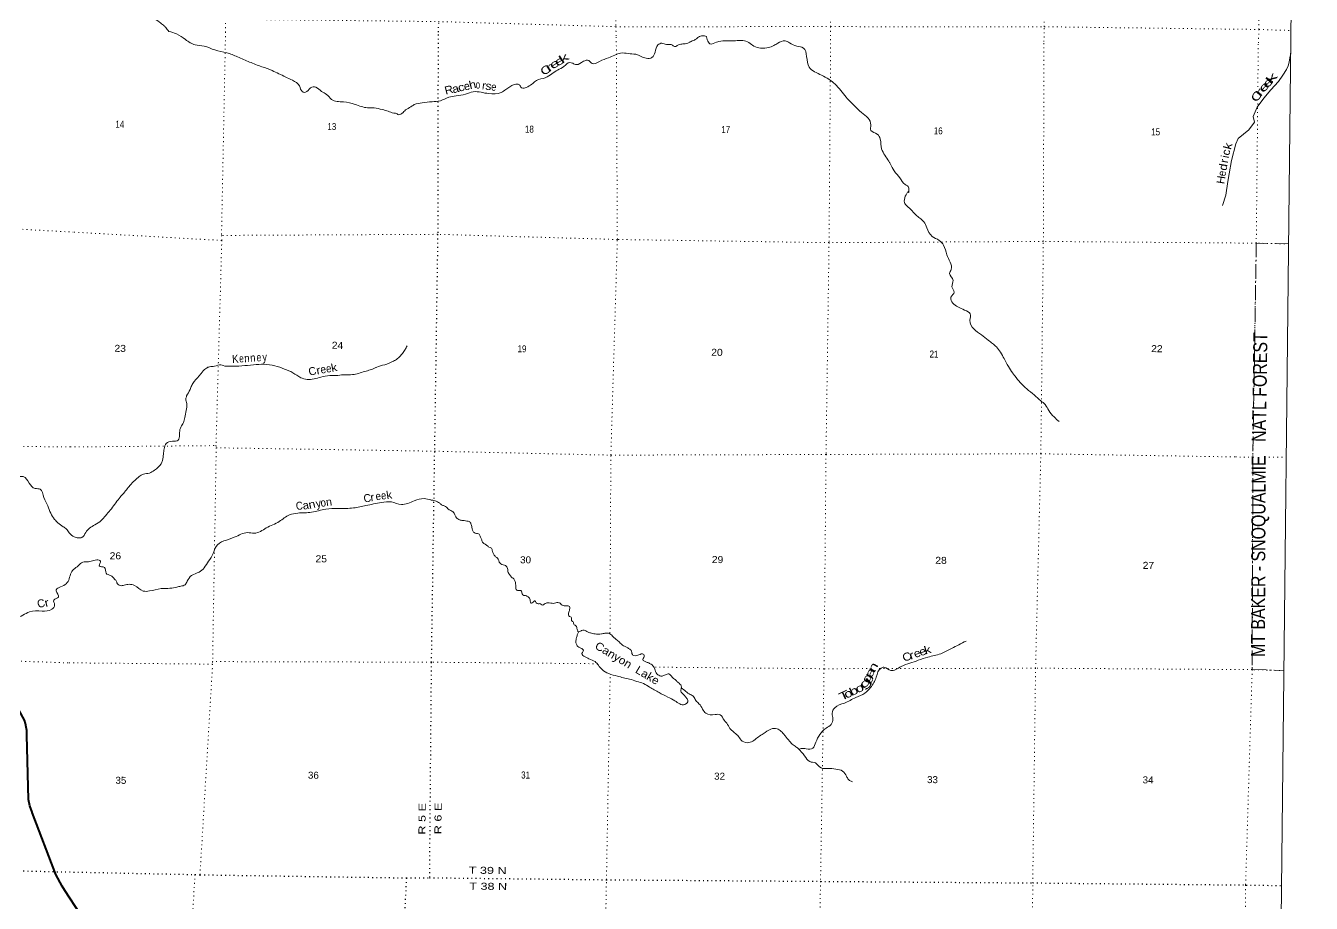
# Model space of a CAD drawing. Header units: feet. Extents: x -489137 to -242534, y 368785 to 558127.
# Drawn here: x -274691 to -242559, y 485399 to 507338 of the extents above; entities that cross this region are included whole.
import ezdxf
from ezdxf.enums import TextEntityAlignment as Align

# ---------------------------------------------------------------- set-up
doc = ezdxf.new("R2010")
doc.units = ezdxf.units.FT
doc.header["$LTSCALE"] = 70
doc.linetypes.add('DOT_DASHED', pattern=[7.7, 5, -1.2, 0.3, -1.2])
doc.linetypes.add('DOTTED', pattern=[1.5, 0.3, -1.2])
for name, color, linetype, lineweight in [('26', 7, 'Continuous', 40), ('39', 7, 'Continuous', 13), ('4', 7, 'Continuous', 13), ('44', 7, 'DOT_DASHED', 13), ('6', 7, 'DOTTED', 25), ('7', 7, 'DOTTED', 13)]:
    doc.layers.add(name, color=color, linetype=linetype, lineweight=lineweight)
doc.layers.add('41', color=7, linetype='Continuous')

msp = doc.modelspace()

# ---------------------------------------------------------------- linework, layer by layer
at = {"layer": '26'}
for points in [[(-273711.41, 485717.52), (-273776.76, 485824.55), (-273939.99, 486117.44), (-274529.84, 487670.07), (-274531.95, 487675.37), (-274585.18, 487833.24), (-274621.61, 487995.81), (-274664.58, 489601.41), (-274663.14, 489630.09), (-274664.85, 489717.83), (-274675.72, 489804.9), (-274695.64, 489890.36), (-274724.37, 489973.27), (-274761.62, 490052.72), (-275242.84, 490949.41), (-275258.66, 490990.84), (-275390.99, 491283.67), (-275553.19, 491561.06), (-275743.51, 491819.98), (-275959.84, 492057.58), (-275979.1, 492080.57)], [(-273270.42, 481059.79), (-273277.59, 481060.94), (-273286.06, 481063.15), (-273294.26, 481066.23), (-273302.09, 481070.15), (-273309.47, 481074.86), (-273316.31, 481080.32), (-273322.55, 481086.47), (-273328.11, 481093.24), (-273332.93, 481100.55), (-273336.96, 481108.32), (-273340.16, 481116.47), (-273342.48, 481124.92), (-273343.91, 481133.55), (-273344.43, 481142.3), (-273344.04, 481151.04), (-273275.77, 484908.85), (-273276.55, 484949.93), (-273281.79, 484993.02), (-273291.5, 485035.32), (-273305.58, 485076.37), (-273323.87, 485115.73), (-273711.41, 485717.52)]]:
    msp.add_lwpolyline(points, dxfattribs=at)
at = {"layer": '39'}
msp.add_lwpolyline([(-244779.39, 502843.71), (-244697.55, 503101.73), (-244640.97, 503447.01), (-244612.52, 503632.8), (-244554.03, 503967.95), (-244444.1, 504381.41), (-244383.91, 504516.27), (-244120.69, 504731.79), (-243978.97, 504926.42), (-244009.64, 505068.37), (-243909.95, 505297.86), (-243747.6, 505528.67), (-243571.43, 505731.01), (-243374.94, 505943.23), (-243270.02, 506101.87), (-243177.39, 506246.48), (-243133.89, 506337.02), (-243114.68, 506423.79), (-243095.19, 506534.83), (-243073.76, 506639.78), (-243065.72, 506677.71)], dxfattribs=at)
for points in [[(-273420.81, 509006.39), (-273381.22, 508941.31), (-273254.03, 508801.98), (-273122.66, 508672.71), (-272947.04, 508530.68), (-272791.36, 508405.12), (-272621.22, 508301.61), (-272431.03, 508187.71), (-272264.84, 508090.32), (-272137.04, 507991.45), (-272080.3, 507869.27), (-271931.98, 507792.37), (-271833.84, 507736.39), (-271683.56, 507655.41), (-271511.43, 507549.85), (-271347.65, 507426.2), (-271245.8, 507347.91), (-271192.1, 507292.54), (-271111.86, 507195.81)], [(-271115.57, 507197.19), (-270921.77, 507134.5), (-270701.14, 506992.44), (-270456.14, 506860.22), (-270234.23, 506827.39), (-269962.54, 506731.28), (-269662.22, 506663.18), (-269394.67, 506559.03), (-269097.08, 506430.27), (-268791.28, 506313.55), (-268527.69, 506215.51), (-268202.15, 506058.12), (-268023.29, 505973.17), (-267851.13, 505833.68), (-267774, 505689.19), (-267695.37, 505674.14), (-267574.85, 505784.05), (-267439.28, 505798.71), (-267297, 505695.97), (-267172.57, 505621.75), (-267048.74, 505496.96), (-266750.4, 505432.92), (-266458.1, 505370.98), (-266145.85, 505286.55), (-265984.18, 505286.76), (-265780.61, 505239.97), (-265631.51, 505201.88), (-265490.59, 505155.8), (-265405.94, 505136.64), (-265387.94, 505120.26), (-265286.61, 505145.42), (-265194.66, 505231.37), (-265068.46, 505308.85), (-264978.89, 505364.48), (-264780.34, 505406.76), (-264535.45, 505438.4), (-264327.02, 505462.36), (-264117.85, 505549.02), (-263935.57, 505583.38), (-263700.61, 505629.29), (-263503.9, 505687.77), (-263310.06, 505673.46), (-263118.46, 505640.96), (-262806.88, 505671.85), (-262688.81, 505745.38), (-262479.26, 505864.4), (-262351.99, 505860.95), (-262300.3, 505787.54), (-262144.38, 505814.11), (-262012.05, 505897.59), (-261926.33, 505969.45), (-261705.25, 506037.77), (-261538.38, 506137.04), (-261399.89, 506228.54), (-261237.12, 506321.79), (-261090.5, 506417.25), (-261019.99, 506398.25), (-260929.45, 506364.87), (-260750.64, 506447.82), (-260619.04, 506468.6), (-260535.07, 506390.78), (-260346.49, 506445.31), (-260125.15, 506535.88), (-259964.74, 506600.83), (-259820.64, 506653.83), (-259632.82, 506643.63), (-259445.11, 506623.32), (-259354.49, 506596), (-259322.38, 506577.44), (-259181.5, 506527.3), (-259037.87, 506539.85), (-258961.45, 506680.6), (-258890.66, 506857.82), (-258791.13, 506901.21), (-258678.31, 506871.62), (-258524.96, 506851.69), (-258452.64, 506814.47), (-258444.51, 506818.42), (-258373.29, 506860.1), (-258320.59, 506873.67), (-258209.27, 506888.61), (-258142.44, 506899.99), (-258079.43, 506931.65), (-257977.83, 506979.06)], [(-257898.52, 507039.79), (-257852.51, 507068.85), (-257804.08, 507082.17), (-257787.13, 507080.95), (-257752.01, 507083.38), (-257724.16, 507083.38), (-257675.73, 507068.85), (-257670.79, 507036.54)], [(-257977.83, 506979.06), (-257955.02, 506993.91), (-257924.7, 507011.91), (-257906.7, 507025.17), (-257898.52, 507039.79)], [(-257654.39, 506987.57), (-257661.32, 507005.28), (-257667, 507024.23), (-257670.79, 507036.54)], [(-257654.39, 506987.57), (-257588.91, 506883.66), (-257422.68, 506928.32), (-257363.87, 506945.87), (-257173.72, 506961.94), (-256951.4, 506963.49), (-256765.41, 506969.49), (-256618.47, 506919.29), (-256488.2, 506826.8), (-256323.03, 506780.44), (-256120.78, 506794.36), (-255994.93, 506841.49), (-255891.12, 506905.06), (-255712.67, 506957.68), (-255600.06, 506909.88), (-255415.13, 506824.87), (-255253.98, 506780.58), (-255171.58, 506569.27), (-255106.03, 506299.49), (-254799.15, 506101.84), (-254462.27, 505877.56), (-254181.18, 505548.71), (-253981.53, 505340.14), (-253799.65, 505168.17), (-253637.61, 505026.77), (-253566.86, 504856.05), (-253564.41, 504720.49), (-253405.87, 504625.65), (-253332.5, 504505.48), (-253297.03, 504256.26), (-253215.98, 504101.61), (-253120.75, 503950.84), (-253087.08, 503891.8), (-252982.15, 503706.54), (-252842.74, 503531), (-252711.25, 503369.71), (-252617.37, 503275.61), (-252622.65, 503170.47), (-252622.6, 503174.52), (-252729.78, 502995.68), (-252696.92, 502867.87), (-252565.01, 502742.99), (-252445.31, 502610.16), (-252245.24, 502437.99), (-252168.21, 502285.4), (-252037.34, 502071.53), (-251860.66, 501972.44), (-251748.93, 501849.81), (-251668.83, 501614.26), (-251584.13, 501427.2), (-251559.99, 501244.86), (-251599.57, 501144.16), (-251512.67, 500971.24), (-251538.84, 500807.68), (-251485.8, 500677.61), (-251566.12, 500549.05), (-251519.35, 500400.85), (-251397.12, 500312.49), (-251222.29, 500227.59), (-251081.94, 500132.96), (-251091.87, 499975.29), (-250993.38, 499757.73), (-250805.12, 499611.99), (-250630.91, 499474.5), (-250426.75, 499306.33), (-250325.24, 499173.7), (-250236.16, 499014.91), (-250129.3, 498821.53), (-250022.13, 498654.45), (-249970.42, 498583.07), (-249834.97, 498415.67), (-249669.08, 498258.04), (-249484.94, 498106.28), (-249318.91, 497960.79), (-249208.89, 497864.47), (-249121.66, 497719.87), (-248986.15, 497556.51), (-248862.23, 497439.81)], [(-278478.39, 498764.01), (-278381.67, 498821.87), (-278266.43, 498823.43), (-278165.11, 498835.41), (-278066.57, 498904.11), (-277922.85, 499004.22), (-277788.53, 499045.84), (-277574.81, 499023.02), (-277334.37, 499019.86), (-277201.72, 498986.65), (-277109.53, 498861.22), (-276804.67, 498846.56), (-276592.3, 498763.06), (-276429.86, 498524.83), (-276279.95, 498359.71), (-276090.49, 498155.3), (-275926.16, 498002.01), (-275805.23, 497896.2), (-275598.9, 497632.74), (-275458.41, 497498.18), (-275309.52, 497377.61), (-275275.42, 497184.64), (-275289.81, 496992.71), (-275249.48, 496807.7), (-275220.68, 496649.24), (-275170.52, 496451.88), (-275059, 496196.53), (-274924.25, 496076.26), (-274752.72, 496064.47), (-274604.68, 495905.46), (-274456.16, 495768.71), (-274329.16, 495753.83), (-274238.96, 495539.41), (-274136.45, 495332.82), (-274065.72, 495151.2), (-273968.1, 494997.33), (-273889.15, 494912.67), (-273751.93, 494812.58), (-273674.41, 494754.25), (-273601.26, 494656.81)], [(-273601.71, 494657.03), (-273478.01, 494556.39), (-273377.22, 494535.02), (-273286.17, 494544.12), (-273189.71, 494670.48), (-273099.52, 494778.7), (-272961.17, 494858.07), (-272806.33, 494965.57), (-272697.79, 495087.74), (-272576.91, 495227.99), (-272355.23, 495520.85), (-272174.9, 495733.25), (-272084.64, 495847.55), (-271965.98, 495971.63), (-271851.66, 496069.47), (-271747.9, 496129), (-271600.11, 496151.61), (-271473.91, 496229.09), (-271306.37, 496385), (-271275.07, 496469.61), (-271246.93, 496629.1), (-271231.27, 496758.39), (-271181.18, 496893.36), (-271024.91, 496950.27), (-270879.07, 496978.98), (-270852.16, 497033.3), (-270844.49, 497170.77), (-270812.59, 497305.95), (-270750.69, 497414.49), (-270716.89, 497539.53), (-270682.46, 497719.18), (-270664.28, 497890.93), (-270689.22, 498004.49), (-270668.09, 498083.15), (-270581.35, 498241.98), (-270541.75, 498344.71), (-270481.97, 498445.18), (-270312.05, 498631.41), (-270262.75, 498699.63), (-270174.94, 498777.54), (-270093.71, 498811.02), (-269976.35, 498823.86), (-269810.21, 498860.43), (-269753.85, 498841.59), (-269586.33, 498823.53), (-268997.83, 498859.4), (-268728.85, 498876.61), (-268462.58, 498835.19), (-268223.03, 498755.63), (-268011.93, 498662.22), (-267815.33, 498538.64), (-267658.2, 498496.42), (-267311.98, 498551.2), (-267093.24, 498593.25), (-266939.67, 498591.52), (-266747.45, 498611.62), (-266521.07, 498615.14), (-266221.07, 498692.69), (-265941.04, 498790.69), (-265918.67, 498802.58), (-265717.92, 498861.01), (-265500.65, 498949.6), (-265398.84, 499015.22), (-265302.71, 499113.26), (-265274.01, 499147.33), (-265210.28, 499239.67), (-265160.63, 499338.23)], [(-273615.36, 493472.77), (-273493.55, 493747.39), (-273379.33, 493837.14), (-273265.11, 493926.89), (-273194.32, 493932.17), (-273052.66, 493948.78), (-272914.85, 493981.62), (-272824.23, 493954.31), (-272851.9, 493835.27), (-272723.06, 493793.36), (-272680.26, 493651.28), (-272567.79, 493591.35), (-272467.8, 493501.22), (-272421.99, 493444.06), (-272412.32, 493407.54), (-272330.23, 493341.89), (-272233.12, 493350.91), (-272101.5, 493373.71), (-271970.49, 493343.92), (-271753.85, 493205.95), (-271598.24, 493206.23), (-271308.56, 493265.68), (-271086.15, 493275.32), (-270914.04, 493303.74), (-270816.79, 493324.9), (-270707.2, 493364.12), (-270653.65, 493450.51), (-270544.87, 493592.91), (-270357.96, 493677.8), (-270231.4, 493785.62), (-270124.41, 493948.27), (-270002.87, 494145.15), (-269932.15, 494316.31), (-269476.76, 494547.88), (-269145.98, 494665.54), (-268980.43, 494651.54), (-268677.8, 494781.66), (-268354.58, 494943.91), (-268095.99, 495108.9), (-267887.32, 495153.09), (-267545.53, 495175.55), (-267193, 495252.51), (-266883.61, 495269.26), (-266497.45, 495283.13), (-266187.54, 495344.39), (-265802.75, 495414.92), (-265549.93, 495432.31), (-265302.11, 495368.84), (-264979.69, 495462.32), (-264732.52, 495516.18), (-264562.33, 495485.4)], [(-264569.32, 495473.89), (-264540.98, 495477.62), (-264486.55, 495466.89), (-264428.16, 495448.03), (-264396, 495433.51), (-264349.83, 495406.7), (-264323.85, 495382.13), (-264265.65, 495347.09), (-264229.45, 495332.52), (-264175.25, 495301.57), (-264137.33, 495260.68), (-264065.06, 495219.41), (-263978.98, 495149.67), (-263951.54, 495076.53), (-263887.69, 495007.04), (-263847.56, 494982.31), (-263766.88, 494969.27), (-263734.6, 494964.86), (-263664.02, 494951.93), (-263603.52, 494941.14), (-263561.7, 494888.07), (-263540.52, 494798.83), (-263525.16, 494729.87), (-263481.44, 494666.67), (-263421.08, 494643.74), (-263374.65, 494639.18), (-263332.98, 494573.97), (-263301.45, 494504.84), (-263270.07, 494423.57), (-263141.84, 494329.08), (-263111.82, 494304.47), (-263049.51, 494275.45), (-263024.12, 494200.31), (-262998.56, 494139.34), (-262960.9, 494076.21), (-262898.81, 494028.98), (-262835.67, 493898.81), (-262793.57, 493870.01), (-262723.06, 493851.01), (-262680.86, 493830.31), (-262643.49, 493742.91), (-262640.09, 493688.25), (-262588.5, 493606.75), (-262548.73, 493551.69), (-262508.65, 493522.92), (-262462.91, 493459.69), (-262445.62, 493382.63), (-262436.89, 493265.2), (-262419.11, 493230.61), (-262382.9, 493216.05), (-262314.16, 493219.32), (-262278.8, 493131.94), (-262238.79, 493097.1), (-262218.61, 493094.85), (-262174.3, 493082.21), (-262150.19, 493069.81), (-262114.11, 493045.13), (-262078.73, 492959.77), (-262063.25, 492900.93), (-262028.79, 492910.66), (-261969.57, 492962.59), (-261931.8, 492909.57), (-261883.61, 492882.73), (-261836.66, 492891.22)], [(-276061.93, 492188.23), (-275899.74, 492305.18), (-275572.9, 492551.07), (-275282.97, 492682.42), (-274926.19, 492549.27), (-274599.81, 492683.88), (-274282.02, 492705.36), (-274040.54, 492748.72), (-273967.4, 492856.41), (-273988.88, 492980.31), (-273870, 493054.65), (-273933.23, 493209.8), (-273707.45, 493364.79), (-273615.19, 493473.01)], [(-261836.66, 492891.22), (-261812.98, 492873.84), (-261768.77, 492853.12), (-261732.16, 492872.94), (-261685.33, 492902.75), (-261646.84, 492910.41), (-261566.06, 492905.46), (-261503.52, 492896.67), (-261438.67, 492912.12), (-261392.15, 492915.65), (-261345.77, 492907.03), (-261325.73, 492892.65), (-261283.75, 492853.74), (-261235.42, 492839.04), (-261158.66, 492836.15), (-261114.28, 492829.59), (-261094.47, 492794.97), (-261097.11, 492742.41), (-261109.71, 492702.09), (-261124.42, 492653.71), (-261126.94, 492611.25), (-261099.17, 492566.44), (-261058.9, 492553.85), (-261045.25, 492511.21), (-261049.65, 492480.92), (-261035.84, 492452.44), (-261011.78, 492435.99), (-260996.04, 492399.4), (-260980.35, 492358.77), (-260940.17, 492338.09), (-260926.29, 492315.68), (-260912.67, 492271.02), (-260897, 492228.36), (-260889.42, 492185.8)], [(-260871.25, 492183.57), (-260824.52, 492205.3), (-260798.11, 492217.14), (-260733.35, 492224.5), (-260646.92, 492185.1), (-260576.5, 492158.01), (-260457.55, 492134.42), (-260386.9, 492127.56), (-260301.96, 492132.67), (-260214.89, 492147.88), (-260125.95, 492148.91), (-260065.67, 492119.91), (-259983.77, 492038.07), (-259911.69, 491980.62), (-259829.75, 491902.83), (-259749.66, 491839.22), (-259695.38, 491814.34), (-259621.12, 491771.02), (-259561.05, 491723.82), (-259525.91, 491618.23), (-259495.88, 491593.62), (-259423.14, 491592.8), (-259362.33, 491608.3), (-259309.51, 491631.99), (-259245.02, 491617.1), (-259243.9, 491540.22), (-259268.69, 491493.97), (-259226.78, 491449), (-259160.41, 491421.95), (-259079.98, 491386.66), (-258997.92, 491318.98), (-258960.62, 491225.51), (-258891.2, 491113.47), (-258786.51, 491079.93), (-258701.26, 491111.34), (-258616.14, 491132.63), (-258552.14, 491075.27), (-258516.19, 491038.46), (-258438.15, 490972.85), (-258386.21, 490921.69), (-258304.38, 490833.79), (-258305.09, 490773.11), (-258316.05, 490700.41), (-258254.28, 490624.86), (-258208.43, 490571.75), (-258160.67, 490508.51), (-258145.4, 490431.47), (-258212.79, 490371.53), (-258344.04, 490381.1), (-258466.37, 490461.37), (-258641.1, 490554.36), (-258858.04, 490666.03), (-259098.93, 490804.27), (-259249.48, 490890.93), (-259418.57, 490947.44), (-259597.79, 491002.05), (-259750.98, 491036.14), (-259902.05, 491078.29), (-260119.59, 491139.4), (-260282.1, 491240.35), (-260375.81, 491348.61), (-260461.61, 491442.63), (-260612.38, 491511.08), (-260738.89, 491579.26), (-260784.92, 491618.21), (-260778.24, 491670.73), (-260753.35, 491725.07), (-260777.27, 491753.66), (-260847.54, 491792.88), (-260919.55, 491856.4), (-260940.9, 491931.49), (-260923.45, 492040.53), (-260896.16, 492127.21), (-260863.08, 492191.57)], [(-255363.31, 489243.36), (-255309.6, 489266.79), (-255180.35, 489259.27), (-255020.49, 489277.71), (-254939.95, 489424.48), (-254842.69, 489619.61), (-254687.25, 489777.67), (-254558.83, 489871.31), (-254514.84, 490004.33), (-254535.38, 490148.19), (-254467.04, 490289.02), (-254229.23, 490405.7), (-253942.69, 490542.07), (-253715.06, 490652.8), (-253573.97, 490792.82), (-253433.52, 491052.2), (-253311.62, 491279.42), (-253238.64, 491298.83), (-253069.81, 491220.06), (-252807.94, 491320.29), (-252590.72, 491404.83), (-252385.81, 491473.34), (-252140.34, 491553.52), (-251822.06, 491638.95), (-251549.76, 491767.39), (-251187.84, 491955.5)], [(-258306.99, 490783.24), (-258190.79, 490696.98), (-258080.56, 490618.87), (-257998.31, 490567.37), (-257940.87, 490467.6), (-257862.99, 490387.84), (-257773.6, 490255.34), (-257691.99, 490149.24), (-257455.91, 490118.26), (-257334.72, 490112.86), (-257229.28, 489970.07), (-257169.45, 489902.64), (-257088.19, 489766.19), (-257044.26, 489721.2), (-256976.22, 489663.79), (-256872.28, 489565.52), (-256782.64, 489455.28), (-256613.35, 489414.94), (-256379.28, 489557.97), (-256255.07, 489637.49), (-256063.74, 489754.69), (-255912.07, 489763.1), (-255861.89, 489734.22), (-255765.82, 489654.25), (-255710.05, 489584.84), (-255598.48, 489448.05), (-255512.64, 489358.08), (-255460.48, 489325.13), (-255382.37, 489265.59), (-255222.85, 489081.73), (-255091.12, 488940.67), (-254954.1, 488906.77), (-254812.08, 488781.78), (-254642.49, 488767.74), (-254442.59, 488753.35), (-254275.45, 488702.93), (-254175.89, 488576.39), (-254122.33, 488490.83), (-254100.32, 488472.37), (-254021.89, 488439.12)], [(-273807.37, 477968.54), (-273825.49, 478028.91), (-273880.87, 478173.77), (-273933.59, 478346.91), (-273971.11, 478477.22), (-273929.56, 478617.98), (-273924.74, 478743.33), (-274034.8, 478883.3), (-274144.54, 479037.44), (-274219.58, 479207.01), (-274270.2, 479293.09), (-274195.63, 479374.44), (-274152.74, 479484.81), (-274168.48, 479594.43), (-274231.59, 479664.59), (-274363.75, 479720.05), (-274524.41, 479766.01), (-274824.63, 479897.94), (-274975.28, 479939.63), (-275145.03, 480121.36), (-275230.71, 480266.88), (-275235.27, 480424.82), (-275161.32, 480568.92), (-275028.91, 480705.69), (-274909.53, 480802.27), (-274839.41, 480865.51), (-274783.42, 480929.05), (-274788.47, 481064.74), (-274810.23, 481176.5), (-274839.13, 481239.86), (-274841.58, 481039.58), (-274932.96, 480839.2), (-274968.69, 480868.3), (-274989.77, 481010.4), (-275007.25, 481223.25), (-275036.1, 481379.68), (-275084.68, 481647.84), (-275041.43, 481774.39), (-274991.18, 481943.28), (-274975.66, 482185.77), (-275010.11, 482362.56), (-275094.09, 482493.88), (-275217.88, 482652.36), (-275291.53, 482793.57), (-275324.64, 482939.98), (-275426.13, 483010.97), (-275576.46, 483066.82), (-275708.12, 483144.53), (-275743.89, 483262.67), (-275797.74, 483385.24), (-275842.2, 483566.29), (-275915.39, 483818.79), (-275938.37, 483875.95), (-276033.66, 483952.87), (-276180.98, 484053.18), (-276278.83, 484196.93), (-276352.1, 484445.38), (-276389.65, 484664.74), (-276381.86, 484832.52), (-276363.07, 485040.54), (-276303.16, 485188.99), (-276236.35, 485284.68), (-276108.53, 485397.27), (-276079.02, 485542.33), (-276072.09, 485671.68), (-276138.64, 485859.28), (-276179.06, 486040.25), (-276230.4, 486185.03), (-276276.58, 486289.22), (-276245.68, 486405.92), (-276207.78, 486473.91), (-276142.01, 486523.08), (-276038.31, 486551.19), (-275952.11, 486610.04), (-275855.53, 486680.81), (-275800.8, 486778.78), (-275853.89, 486935.74), (-275916, 487050.4), (-275917.11, 487181.95), (-275849.66, 487305.95), (-275896.51, 487470.87), (-275887.74, 487592.09), (-275832.45, 487805.4), (-275850.5, 488083.01), (-275763.62, 488263.26), (-275597.04, 488482.26), (-275549.33, 488717.98), (-275412.4, 488785.85), (-275310.03, 488935.41), (-275240.69, 489144.36), (-275280.04, 489282.81), (-275515.72, 489318.25), (-275758.98, 489376.1), (-275965.02, 489471.61), (-276119.84, 489598.38), (-276249.29, 489684.14), (-276463.31, 489874.92)]]:
    msp.add_spline(points, degree=3, dxfattribs=at)
at = {"layer": '4'}
msp.add_lwpolyline([(-242558.54, 553372.83), (-244583.22, 368785.28), (-275154.66, 369142.74), (-305725.57, 369542.24), (-336295.9, 369983.8), (-366865.58, 370467.41), (-397434.59, 370993.07), (-428002.84, 371560.78), (-458570.27, 372170.54), (-489136.84, 372822.34), (-485065.03, 557803.58)], dxfattribs=at)
msp.add_lwpolyline([(-242558.54, 553372.83), (-244583.22, 368785.28), (-275154.66, 369142.74), (-305725.57, 369542.24), (-336295.9, 369983.8), (-366865.58, 370467.41), (-397434.59, 370993.07), (-428002.84, 371560.78), (-458570.27, 372170.54), (-489136.84, 372822.34), (-485065.03, 557803.58)], dxfattribs=at)
at = {"layer": '44'}
msp.add_lwpolyline([(-243118.54, 501882.31), (-243933.57, 501901.65), (-244018.49, 496549.97), (-244036.24, 491240.01), (-243235.87, 491220.15)], dxfattribs=at)
at = {"layer": '6'}
for points in [[(-264104.06, 519395.43), (-264117.47, 518725.09), (-264247.55, 512967.92), (-264233.99, 512763.47), (-264383.28, 507116.21)], [(-264383.28, 507116.21), (-264394.42, 502123.28), (-264476.23, 496692.67), (-264556.11, 491425.89), (-264602.72, 486043.66)], [(-276097.4, 486220.88), (-275896.22, 486216.27), (-275592.8, 486227.94), (-273705.63, 486184.67)], [(-273705.63, 486184.67), (-270460.67, 486117.29), (-270335.44, 486111.84), (-265175.02, 486033.67), (-264600.86, 486038.19), (-260175.9, 485987.66), (-254825.07, 485947.82), (-249520.72, 485908.49), (-244186.4, 485855.56), (-243295.05, 485842.76)], [(-265175.02, 486033.67), (-265433.57, 481213.95), (-265493.56, 475920.65), (-265490.17, 475692.02), (-265620.26, 470986.25)]]:
    msp.add_lwpolyline(points, dxfattribs=at)
at = {"layer": '7'}
for p, q in [((-243883.11, 506880.35), (-243894.66, 505753.11)), ((-269789.96, 501969.43), (-273507.63, 502177.66)), ((-273574.13, 496806.16), (-274926.11, 496823.13)), ((-243617.43, 496550.15), (-243177.21, 496550.34)), ((-270019.12, 491377.99), (-273640.94, 491410.28))]:
    msp.add_line(p, q, dxfattribs=at)
for points in [[(-269497.18, 518489.91), (-269600.83, 512938.54), (-269700.47, 507508.69), (-269696.61, 507180.46)], [(-259786.98, 518572.46), (-259849.58, 512719.42), (-259942.84, 507313.76), (-259929.91, 507063.37)], [(-243752.48, 518258.38), (-243852.7, 512624.24), (-243868.86, 507243.96), (-243883.11, 506880.35)], [(-254523.36, 513175.71), (-254529.43, 512686.49), (-254573.76, 507314.64), (-254571.78, 507000.95)], [(-249239.72, 506940.15), (-249233.02, 507311.8), (-249170.76, 512663.21), (-249165.49, 513157.98)], [(-273441.59, 507581.37), (-269724.81, 507500.89), (-264374.69, 507441.31), (-259942.84, 507313.76), (-254573.76, 507314.64), (-249233.02, 507311.8), (-243868.86, 507243.96), (-243044.73, 507217.98)], [(-269696.61, 507180.46), (-269796.57, 502094.92), (-269789.96, 501969.43), (-269934.91, 496840.94), (-269929.49, 496786.26), (-270019.44, 491440.85), (-270019.12, 491377.99), (-270335.44, 486111.84)], [(-260087.29, 492135.81), (-260087.47, 492156.56), (-260065.7, 496602.69), (-259903.52, 501993.96), (-259929.91, 507063.37)], [(-254571.78, 507000.95), (-254611.76, 501914.32), (-254687.94, 496619.18), (-254736.54, 491263.05), (-254825.07, 485947.82), (-254911.15, 481014.89), (-254946.7, 475737.5)], [(-249682.06, 465129.12), (-249652.74, 470325.43), (-249650.45, 475696.25), (-249547.96, 480995.14), (-249520.72, 485908.49), (-249449.75, 491276.52), (-249318.26, 496635.77), (-249256.06, 501945.22), (-249239.72, 506940.15)], [(-243898.33, 505389.35), (-243933.57, 501901.65), (-244018.49, 496549.97), (-244036.24, 491240.01), (-244200.34, 485856.85), (-244221.67, 480931.29), (-244330.24, 475630.45), (-244344.87, 470241.56), (-244415.34, 464916.02), (-244420.6, 464345.13)], [(-278670.79, 502315.67), (-275192.16, 502272.04), (-273507.63, 502177.66)], [(-243118.53, 501883.12), (-243933.57, 501901.65), (-249256.06, 501945.22), (-254611.76, 501914.32), (-259903.52, 501993.96), (-264394.42, 502123.28), (-269796.57, 502094.92)], [(-273574.13, 496806.16), (-269934.91, 496840.94), (-269934.22, 496840.92)], [(-269929.49, 496786.26), (-264471.95, 496701), (-260065.7, 496602.69), (-254687.94, 496619.18), (-249318.26, 496635.77), (-244451.47, 496556.98)], [(-244451.47, 496556.98), (-244018.49, 496549.97), (-243985.64, 496549.98)], [(-277917.9, 491542.93), (-275437.33, 491471.63), (-273640.94, 491410.28)], [(-260388.12, 491386.84), (-260395.57, 491387.27), (-264556.11, 491425.89), (-270019.44, 491440.85), (-270011.81, 491438.58)], [(-260347.85, 469239.28), (-260343.78, 470449.51), (-260301.5, 475783.46), (-260265.81, 481072.99), (-260175.9, 485987.66), (-260082.03, 491137.02)], [(-253661.98, 491265.79), (-254736.54, 491263.05), (-258931.43, 491302.05), (-258986.95, 491305.28)], [(-243235.91, 491216.56), (-244036.24, 491240.01), (-249449.75, 491276.52), (-253381.04, 491266.5)], [(-270460.67, 486117.29), (-270754.34, 481059.26), (-270796.65, 475895.23), (-270808.64, 475104.26)]]:
    msp.add_lwpolyline(points, dxfattribs=at)

# ---------------------------------------------------------------- texts
at = {"layer": '41'}
for s, rotation, width, p in [('e', 33.516, 1.6, (-261523.23, 506236.56)), ('e', 30.362, 1.5, (-261404.51, 506312.46)), ('k', 33.853, 1.8, (-261284.95, 506380.42)), ('C', 31.464, 1.35, (-261754.63, 506080.31)), ('r', 33.817, 1.8, (-261617.42, 506167.87)), ('k', 48.532, 2.15, (-243573.66, 505852.4)), ('r', 49.882, 2.05, (-243838.53, 505538.01)), ('e', 48.955, 1.85, (-243757.8, 505643.51)), ('e', 47.206, 1.95, (-243666.22, 505749.36)), ('C', 54.877, 1.45, (-243926.47, 505404.73)), ('C', 10.761, 0.95, (-266225.67, 495412.92)), ('r', 10.314, 1.05, (-266059.45, 495445.58)), ('e', 8.603, 0.9, (-265932.67, 495471.19)), ('e', 6.762, 0.85, (-265797.55, 495488.67)), ('k', 8.651, 1.05, (-265663.03, 495498.65)), ('C', 8.55, 0.9, (-267923.53, 495225.8)), ('a', 10.219, 1.05, (-267752.27, 495239.68)), ('n', 13.377, 1.15, (-267599.37, 495255.84)), ('o', 7.48, 0.9, (-267309.55, 495308.49)), ('Canyon  Lake', 329.156, 1.1, (-260484.96, 491780.65)), ('C', 21.363, 1.15, (-252735.03, 491429.78)), ('r', 19.537, 1.35, (-252576.16, 491484.67)), ('e', 18.081, 1.15, (-252461.65, 491529.81)), ('e', 18.11, 1.15, (-252324.05, 491574.93)), ('k', 15.883, 1.25, (-252203.26, 491617.86)), ('n', 61.888, 1.55, (-253480.42, 491153.66)), ('g', 42.204, 2.05, (-253758.08, 490737.85)), ('g', 61.216, 1.55, (-253632.89, 490882.54)), ('a', 61.724, 1.55, (-253552.19, 491020.73)), ('T', 25.359, 1.55, (-254310.59, 490451.75)), ('o', 25.45, 1.35, (-254184.09, 490510.24)), ('b', 25.545, 1.4, (-254046.59, 490575.68)), ('o', 26.078, 1.35, (-253897.84, 490646.82))]:
    msp.add_text(s, height=200, rotation=rotation, dxfattribs=dict(at, width=width)).set_placement(p)
for s, rotation, width, p in [('R', 14.149, 1.1, (-264091.23, 505639.45)), ('a', 14.671, 1.15, (-263924.72, 505668.97)), ('c', 15, 1.2, (-263781.8, 505704.55)), ('h', 14.022, 1.15, (-263500.05, 505768.45)), ('o', 2.171, 0.75, (-263385.32, 505766.54)), ('s', 350.478, 1.15, (-263137.65, 505734.03)), ('e', 354.54, 0.85, (-262999.66, 505712.26)), ('k', 75.111, 1.2, (-244548.11, 504304.25)), ('c', 79.111, 1.1, (-244593.24, 504154.54)), ('d', 80.101, 1.15, (-244665.99, 503787.98)), ('r', 80.101, 1.05, (-244640.54, 503940.34)), ('H', 80.694, 1.05, (-244718.33, 503469.61)), ('e', 81.294, 0.9, (-244693.7, 503631.19)), ('K', 3.435, 0.9, (-269446.81, 498912.05)), ('e', 3.435, 0.8, (-269292.76, 498921.3)), ('n', 3.541, 0.9, (-269157.2, 498927.79)), ('n', 3.541, 0.9, (-269009.46, 498939.11)), ('e', 3.693, 0.8, (-268858.63, 498948.12)), ('y', 3.628, 0.85, (-268712.35, 498956.3)), ('r', 11.931, 1.1, (-267359.1, 498626.86)), ('e', 10.37, 0.95, (-267239.17, 498651.27)), ('e', 7.393, 0.9, (-267105.91, 498671.12)), ('k', 11.048, 1.1, (-266966.52, 498694.02)), ('r', 14.431, 1.2, (-274142.53, 492817.91))]:
    msp.add_text(s, height=200, rotation=rotation, dxfattribs=dict(at, width=width)).set_placement(p, align=Align.CENTER)
for s, rotation, p in [('e', 11.112, (-263647.51, 505731.92)), ('r', 352.188, (-263249.26, 505747.78)), ('i', 79.111, (-244618.56, 504046.7)), ('C', 14.047, (-267502.29, 498606.02)), ('C', 14.431, (-274282.86, 492799.92))]:
    msp.add_text(s, height=200, rotation=rotation, dxfattribs=at).set_placement(p, align=Align.CENTER)
for s, rotation, p in [('n', 8.734, (-267171.51, 495324.69)), ('y', 10.829, (-267422.89, 495288.46))]:
    msp.add_text(s, height=200, rotation=rotation, dxfattribs=at).set_placement(p)
at = {"layer": '44', "width": 0.85}
for s, rotation, p in [('NATL FOREST', 89.091, (-243696.18, 496931.85)), ('MT BAKER - SNOQUALMIE', 89.808, (-243716.38, 491556.3))]:
    msp.add_text(s, height=350, rotation=rotation, dxfattribs=at).set_placement(p)
at = {"layer": '6', "width": 1.35}
for s, rotation, p in [('R 5 E', 89.504, (-264700.4, 487115.71)), ('R 6 E', 89.504, (-264301.43, 487124.45)), ('T 39 N', 359.346, (-263619.46, 486140.04)), ('T 38 N', 359.346, (-263605.69, 485741.09))]:
    msp.add_text(s, height=175, rotation=rotation, dxfattribs=at).set_placement(p)
at = {"layer": '7'}
for s, width, p in [('14', 0.85, (-272449.74, 504787.29)), ('13', 0.85, (-267151.5, 504731.22)), ('18', 0.85, (-262212.87, 504666.39)), ('17', 0.85, (-257305.26, 504656.43)), ('16', 0.85, (-251994.05, 504623.03)), ('15', 0.85, (-246559.82, 504598.15)), ('23', 1.1, (-272473.75, 499186.04)), ('24', 1.1, (-267041.91, 499262.68)), ('19', 0.85, (-262397.98, 499175.63)), ('22', 1.1, (-246562.24, 499178.12)), ('20', 1.1, (-257557.23, 499087.03)), ('21', 0.85, (-252099.59, 499043.04)), ('26', 1.1, (-272593.92, 494000.31)), ('25', 1.1, (-267448.5, 493925.03)), ('30', 1.05, (-262334.11, 493899.09)), ('29', 1.1, (-257542.44, 493906.03)), ('28', 1.1, (-251956.56, 493886.24)), ('27', 1.1, (-246773.58, 493760.43)), ('35', 1.05, (-272449.87, 488387.51)), ('36', 1.05, (-267638.07, 488515.03)), ('31', 0.85, (-262308.32, 488519.22)), ('32', 1.05, (-257485.95, 488489.47)), ('33', 1.05, (-252164.13, 488404.36)), ('34', 1.05, (-246775.93, 488397.06))]:
    msp.add_text(s, height=175, rotation=359.357, dxfattribs=dict(at, width=width)).set_placement(p)

doc.saveas('drawing.dxf')
